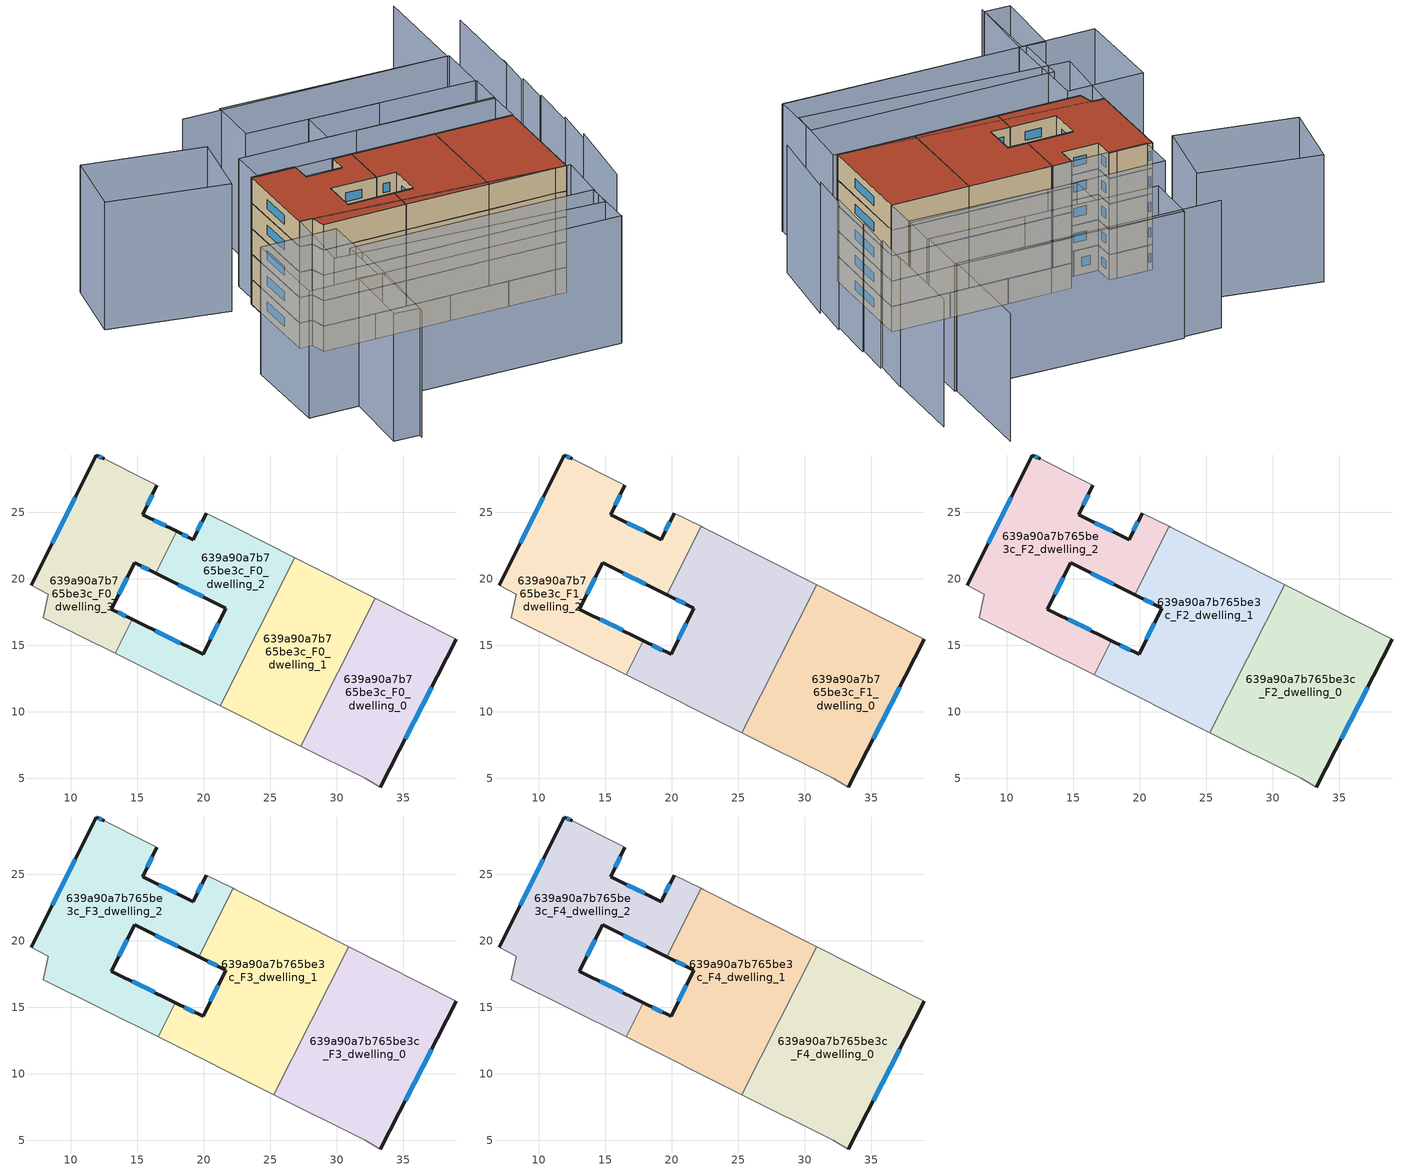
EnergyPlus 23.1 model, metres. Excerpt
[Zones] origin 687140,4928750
639a90a7b765be3c_F0_dwelling_0
 floor ground (EU_floor_Construction): 33.27,4.34 39,15.47 32.9,18.55 27.3,7.42 32.15,4.99 z0
 wall outside (EU_wall_Construction): 39,15.47 33.27,4.34 z0:3
 wall adiabatic (EU_wall_Construction): 32.9,18.55 39,15.47 / 33.27,4.34 32.15,4.99 27.3,7.42 z0:3
 wall to 639a90a7b765be3c_F0_dwelling_1 (EU_wall_Construction): 27.3,7.42 32.9,18.55 z0:3
 window (EU_Window_Construction): 37.14,11.85 35.14,7.96 z0.98:2.02
639a90a7b765be3c_F0_dwelling_1
 floor ground (EU_floor_Construction): 27.3,7.42 32.9,18.55 26.86,21.6 21.25,10.44 z0
 wall adiabatic (EU_wall_Construction): 27.3,7.42 21.25,10.44 / 26.86,21.6 32.9,18.55 z0:3
 wall to 639a90a7b765be3c_F0_dwelling_2 (EU_wall_Construction): 21.25,10.44 26.86,21.6 z0:3
639a90a7b765be3c_F0_dwelling_2
 floor ground (EU_floor_Construction): 21.25,10.44 26.86,21.6 22.32,23.89 20.18,24.94 19.2,22.95 17.96,23.57 16.37,20.41 21.66,17.78 19.94,14.31 14.63,16.94 13.34,14.39 z0
 wall outside (EU_wall_Construction): 17.96,23.57 19.2,22.95 20.18,24.94 / 14.63,16.94 19.94,14.31 21.66,17.78 16.37,20.41 z0:3
 wall adiabatic (EU_wall_Construction): 20.18,24.94 22.32,23.89 26.86,21.6 / 21.25,10.44 13.34,14.39 z0:3
 wall to 639a90a7b765be3c_F0_dwelling_3 (EU_wall_Construction): 16.37,20.41 17.96,23.57 / 13.34,14.39 14.63,16.94 z0:3
 window (EU_Window_Construction): 20.5,15.44 21.1,16.65 / 19.94,18.64 18.09,19.56 / 18.36,23.37 18.8,23.15 / 19.52,23.6 19.86,24.29 / 16.36,16.09 18.21,15.17 z0.98:2.02
639a90a7b765be3c_F0_dwelling_3
 floor ground (EU_floor_Construction): 14.63,16.94 13.05,17.72 14.8,21.19 16.37,20.41 17.96,23.57 15.39,24.83 16.47,27.03 15.69,27.41 12.5,29.01 11.92,29.31 7.01,19.5 8.29,18.83 7.94,17.09 13.34,14.39 z0
 wall outside (EU_wall_Construction): 7.01,19.5 11.92,29.31 12.5,29.01 / 16.47,27.03 15.39,24.83 17.96,23.57 / 16.37,20.41 14.8,21.19 13.05,17.72 14.63,16.94 z0:3
 wall adiabatic (EU_wall_Construction): 12.5,29.01 15.69,27.41 16.47,27.03 / 13.34,14.39 7.94,17.09 8.29,18.83 7.01,19.5 z0:3
 window (EU_Window_Construction): 8.61,22.69 10.33,26.12 / 12.11,29.21 12.32,29.11 / 16.12,26.32 15.75,25.55 / 16.23,24.42 17.13,23.98 / 15.86,20.67 15.31,20.94 / 14.23,20.06 13.62,18.85 / 13.57,17.47 14.12,17.2 z0.98:2.02
639a90a7b765be3c_F1_dwelling_0
 floor to 639a90a7b765be3c_F0_dwelling_0 (EU_floor_Construction): 33.27,4.34 39,15.47 32.9,18.55 27.3,7.42 32.15,4.99 z3
 floor to 639a90a7b765be3c_F0_dwelling_1 (EU_floor_Construction): 27.3,7.42 32.9,18.55 30.89,19.57 25.28,8.43 z3
 wall outside (EU_wall_Construction): 39,15.47 33.27,4.34 z3:6
 wall adiabatic (EU_wall_Construction): 30.89,19.57 39,15.47 / 33.27,4.34 32.15,4.99 25.28,8.43 z3:6
 wall to 639a90a7b765be3c_F1_dwelling_1 (EU_wall_Construction): 25.28,8.43 30.89,19.57 z3:6
 window (EU_Window_Construction): 37.14,11.85 35.14,7.96 z3.98:5.02
639a90a7b765be3c_F1_dwelling_1
 floor to 639a90a7b765be3c_F0_dwelling_1 (EU_floor_Construction): 25.28,8.43 30.89,19.57 26.86,21.6 21.25,10.44 z3
 floor to 639a90a7b765be3c_F0_dwelling_2 (EU_floor_Construction): 21.25,10.44 26.86,21.6 22.32,23.89 22.21,23.95 19.62,18.8 21.66,17.78 19.94,14.31 17.87,15.34 16.58,12.77 z3
 wall outside (EU_wall_Construction): 17.87,15.34 19.94,14.31 21.66,17.78 19.61,18.8 z3:6
 wall adiabatic (EU_wall_Construction): 22.21,23.95 22.32,23.89 30.89,19.57 / 25.28,8.43 16.58,12.77 z3:6
 wall to 639a90a7b765be3c_F1_dwelling_2 (EU_wall_Construction): 19.61,18.8 22.21,23.95 / 16.58,12.77 17.87,15.34 z3:6
 window (EU_Window_Construction): 20.5,15.44 21.1,16.65 / 21,18.11 20.28,18.47 / 18.55,15 19.27,14.65 z3.98:5.02
639a90a7b765be3c_F1_dwelling_2
 floor to 639a90a7b765be3c_F0_dwelling_2 (EU_floor_Construction): 16.58,12.77 17.87,15.34 14.63,16.94 13.34,14.39 z3; 19.62,18.8 22.21,23.95 20.18,24.94 19.2,22.95 17.96,23.57 16.37,20.41 z3
 floor to 639a90a7b765be3c_F0_dwelling_3 (EU_floor_Construction): 14.63,16.94 13.05,17.72 14.8,21.19 16.37,20.41 17.96,23.57 15.39,24.83 16.47,27.03 15.69,27.41 12.5,29.01 11.92,29.31 7.01,19.5 8.29,18.83 7.94,17.09 13.34,14.39 z3
 wall outside (EU_wall_Construction): 7.01,19.5 11.92,29.31 12.5,29.01 / 16.47,27.03 15.39,24.83 19.2,22.95 20.18,24.94 / 19.61,18.8 14.8,21.19 13.05,17.72 17.87,15.34 z3:6
 wall adiabatic (EU_wall_Construction): 12.5,29.01 15.69,27.41 16.47,27.03 / 20.18,24.94 22.21,23.95 / 16.58,12.77 7.94,17.09 8.29,18.83 7.01,19.5 z3:6
 window (EU_Window_Construction): 8.61,22.69 10.33,26.12 / 12.11,29.21 12.32,29.11 / 16.12,26.32 15.75,25.55 / 16.63,24.22 17.96,23.56 / 19.52,23.6 19.86,24.29 / 18.05,19.58 16.37,20.41 / 14.23,20.06 13.62,18.85 / 14.62,16.95 16.31,16.11 z3.98:5.02
639a90a7b765be3c_F2_dwelling_0
 floor to 639a90a7b765be3c_F1_dwelling_0 (EU_floor_Construction): 33.27,4.34 39,15.47 30.89,19.57 25.28,8.43 32.15,4.99 z6
 wall outside (EU_wall_Construction): 39,15.47 33.27,4.34 z6:9
 wall adiabatic (EU_wall_Construction): 30.89,19.57 39,15.47 / 33.27,4.34 32.15,4.99 25.28,8.43 z6:9
 wall to 639a90a7b765be3c_F2_dwelling_1 (EU_wall_Construction): 25.28,8.43 30.89,19.57 z6:9
 window (EU_Window_Construction): 37.14,11.85 35.14,7.96 z6.98:8.02
639a90a7b765be3c_F2_dwelling_1
 floor to 639a90a7b765be3c_F1_dwelling_1 (EU_floor_Construction): 25.28,8.43 30.89,19.57 22.32,23.89 22.21,23.95 19.61,18.8 21.66,17.78 19.94,14.31 17.87,15.34 16.58,12.77 z6
 wall outside (EU_wall_Construction): 17.87,15.34 19.94,14.31 21.66,17.78 19.61,18.8 z6:9
 wall adiabatic (EU_wall_Construction): 22.21,23.95 22.32,23.89 30.89,19.57 / 25.28,8.43 16.58,12.77 z6:9
 wall to 639a90a7b765be3c_F2_dwelling_2 (EU_wall_Construction): 19.61,18.8 22.21,23.95 / 16.58,12.77 17.87,15.34 z6:9
 window (EU_Window_Construction): 20.5,15.44 21.1,16.65 / 21,18.11 20.28,18.47 / 18.55,15 19.27,14.65 z6.98:8.02
639a90a7b765be3c_F2_dwelling_2
 floor to 639a90a7b765be3c_F1_dwelling_2 (EU_floor_Construction): 17.87,15.34 13.05,17.72 14.8,21.19 19.61,18.8 22.21,23.95 20.18,24.94 19.2,22.95 15.39,24.83 16.47,27.03 15.69,27.41 12.5,29.01 11.92,29.31 7.01,19.5 8.29,18.83 7.94,17.09 16.58,12.77 z6
 wall outside (EU_wall_Construction): 7.01,19.5 11.92,29.31 12.5,29.01 / 16.47,27.03 15.39,24.83 19.2,22.95 20.18,24.94 / 19.61,18.8 14.8,21.19 13.05,17.72 17.87,15.34 z6:9
 wall adiabatic (EU_wall_Construction): 12.5,29.01 15.69,27.41 16.47,27.03 / 20.18,24.94 22.21,23.95 / 16.58,12.77 7.94,17.09 8.29,18.83 7.01,19.5 z6:9
 window (EU_Window_Construction): 8.61,22.69 10.33,26.12 / 12.11,29.21 12.32,29.11 / 16.12,26.32 15.75,25.55 / 16.63,24.22 17.96,23.56 / 19.52,23.6 19.86,24.29 / 18.05,19.58 16.37,20.41 / 14.23,20.06 13.62,18.85 / 14.62,16.95 16.31,16.11 z6.98:8.02
639a90a7b765be3c_F3_dwelling_0
 floor to 639a90a7b765be3c_F2_dwelling_0 (EU_floor_Construction): 33.27,4.34 39,15.47 30.89,19.57 25.28,8.43 32.15,4.99 z9
 wall outside (EU_wall_Construction): 39,15.47 33.27,4.34 z9:12
 wall adiabatic (EU_wall_Construction): 30.89,19.57 39,15.47 / 33.27,4.34 32.15,4.99 25.28,8.43 z9:12
 wall to 639a90a7b765be3c_F3_dwelling_1 (EU_wall_Construction): 25.28,8.43 30.89,19.57 z9:12
 window (EU_Window_Construction): 37.14,11.85 35.14,7.96 z9.98:11.02
639a90a7b765be3c_F3_dwelling_1
 floor to 639a90a7b765be3c_F2_dwelling_1 (EU_floor_Construction): 25.28,8.43 30.89,19.57 22.32,23.89 22.21,23.95 19.61,18.8 21.66,17.78 19.94,14.31 17.87,15.34 16.58,12.77 z9
 wall outside (EU_wall_Construction): 17.87,15.34 19.94,14.31 21.66,17.78 19.61,18.8 z9:12
 wall adiabatic (EU_wall_Construction): 22.21,23.95 22.32,23.89 30.89,19.57 / 25.28,8.43 16.58,12.77 z9:12
 wall to 639a90a7b765be3c_F3_dwelling_2 (EU_wall_Construction): 19.61,18.8 22.21,23.95 / 16.58,12.77 17.87,15.34 z9:12
 window (EU_Window_Construction): 20.5,15.44 21.1,16.65 / 21,18.11 20.28,18.47 / 18.55,15 19.27,14.65 z9.98:11.02
639a90a7b765be3c_F3_dwelling_2
 floor to 639a90a7b765be3c_F2_dwelling_2 (EU_floor_Construction): 17.87,15.34 13.05,17.72 14.8,21.19 19.61,18.8 22.21,23.95 20.18,24.94 19.2,22.95 15.39,24.83 16.47,27.03 15.69,27.41 12.5,29.01 11.92,29.31 7.01,19.5 8.29,18.83 7.94,17.09 16.58,12.77 z9
 wall outside (EU_wall_Construction): 7.01,19.5 11.92,29.31 12.5,29.01 / 16.47,27.03 15.39,24.83 19.2,22.95 20.18,24.94 / 19.61,18.8 14.8,21.19 13.05,17.72 17.87,15.34 z9:12
 wall adiabatic (EU_wall_Construction): 12.5,29.01 15.69,27.41 16.47,27.03 / 20.18,24.94 22.21,23.95 / 16.58,12.77 7.94,17.09 8.29,18.83 7.01,19.5 z9:12
 window (EU_Window_Construction): 8.61,22.69 10.33,26.12 / 12.11,29.21 12.32,29.11 / 16.12,26.32 15.75,25.55 / 16.63,24.22 17.96,23.56 / 19.52,23.6 19.86,24.29 / 18.05,19.58 16.37,20.41 / 14.23,20.06 13.62,18.85 / 14.62,16.95 16.31,16.11 z9.98:11.02
639a90a7b765be3c_F4_dwelling_0
 floor to 639a90a7b765be3c_F3_dwelling_0 (EU_floor_Construction): 33.27,4.34 39,15.47 30.89,19.57 25.28,8.43 32.15,4.99 z12
 wall outside (EU_wall_Construction): 39,15.47 33.27,4.34 z12:15
 wall adiabatic (EU_wall_Construction): 30.89,19.57 39,15.47 / 33.27,4.34 32.15,4.99 25.28,8.43 z12:15
 wall to 639a90a7b765be3c_F4_dwelling_1 (EU_wall_Construction): 25.28,8.43 30.89,19.57 z12:15
 window (EU_Window_Construction): 37.14,11.85 35.14,7.96 z12.98:14.02
 roof outside (EU_roof_Construction): 39,15.47 33.27,4.34 32.15,4.99 25.28,8.43 30.89,19.57 z15
639a90a7b765be3c_F4_dwelling_1
 floor to 639a90a7b765be3c_F3_dwelling_1 (EU_floor_Construction): 25.28,8.43 30.89,19.57 22.32,23.89 22.21,23.95 19.61,18.8 21.66,17.78 19.94,14.31 17.87,15.34 16.58,12.77 z12
 wall outside (EU_wall_Construction): 17.87,15.34 19.94,14.31 21.66,17.78 19.61,18.8 z12:15
 wall adiabatic (EU_wall_Construction): 22.21,23.95 22.32,23.89 30.89,19.57 / 25.28,8.43 16.58,12.77 z12:15
 wall to 639a90a7b765be3c_F4_dwelling_2 (EU_wall_Construction): 19.61,18.8 22.21,23.95 / 16.58,12.77 17.87,15.34 z12:15
 window (EU_Window_Construction): 20.5,15.44 21.1,16.65 / 21,18.11 20.28,18.47 / 18.55,15 19.27,14.65 z12.98:14.02
 roof outside (EU_roof_Construction): 30.89,19.57 25.28,8.43 16.58,12.77 17.87,15.34 19.94,14.31 21.66,17.78 19.61,18.8 22.21,23.95 22.32,23.89 z15
639a90a7b765be3c_F4_dwelling_2
 floor to 639a90a7b765be3c_F3_dwelling_2 (EU_floor_Construction): 17.87,15.34 13.05,17.72 14.8,21.19 19.61,18.8 22.21,23.95 20.18,24.94 19.2,22.95 15.39,24.83 16.47,27.03 15.69,27.41 12.5,29.01 11.92,29.31 7.01,19.5 8.29,18.83 7.94,17.09 16.58,12.77 z12
 wall outside (EU_wall_Construction): 7.01,19.5 11.92,29.31 12.5,29.01 / 16.47,27.03 15.39,24.83 19.2,22.95 20.18,24.94 / 19.61,18.8 14.8,21.19 13.05,17.72 17.87,15.34 z12:15
 wall adiabatic (EU_wall_Construction): 12.5,29.01 15.69,27.41 16.47,27.03 / 20.18,24.94 22.21,23.95 / 16.58,12.77 7.94,17.09 8.29,18.83 7.01,19.5 z12:15
 window (EU_Window_Construction): 8.61,22.69 10.33,26.12 / 12.11,29.21 12.32,29.11 / 16.12,26.32 15.75,25.55 / 16.63,24.22 17.96,23.56 / 19.52,23.6 19.86,24.29 / 18.05,19.58 16.37,20.41 / 14.23,20.06 13.62,18.85 / 14.62,16.95 16.31,16.11 z12.98:14.02
 roof outside (EU_roof_Construction): 20.18,24.94 22.21,23.95 19.61,18.8 14.8,21.19 13.05,17.72 17.87,15.34 16.58,12.77 7.94,17.09 8.29,18.83 7.01,19.5 11.92,29.31 12.5,29.01 15.69,27.41 16.47,27.03 15.39,24.83 19.2,22.95 z15
shading: 34.81,-0.99 39.95,7.01 / -1.25,-2.22 2.89,5.91 / 2.89,5.91 27.77,-6.75 / 39.29,6.56 41.77,10.71 / 41.33,10.39 44.2,15.56 / 44.02,15.64 46.07,19.25 / 45.89,19.36 48.1,23.25 / 47.68,22.57 52.56,32.08 / 51.04,39.55 45.38,28.51 / 45.38,28.51 18,42.55 / 3.14,5.78 -1.02,-1.77 / -1.02,-1.77 -3.64,-0.32 / -3.64,-0.32 0.52,7.23 / 0.52,7.23 3.14,5.78 / 27.71,-6.76 2.43,6.15 / 2.43,6.15 5.36,11.88 / 5.36,11.88 30.64,-1.02 / 30.64,-1.02 27.71,-6.76 / 7.05,19.56 33.68,4.1 / 33.68,4.1 29.21,-3.61 / 29.21,-3.61 2.57,11.84 / 2.57,11.84 7.05,19.56 / -4.76,9.7 0.08,19.47 / 0.08,19.47 7.99,15.55 / 7.99,15.55 3.14,5.78 / 3.14,5.78 -4.76,9.7 / 39.03,15.46 12.44,28.88 / 12.44,28.88 14.39,32.74 / 14.39,32.74 40.98,19.32 / 40.98,19.32 39.03,15.46 / 25.71,31.98 42.88,22.88 / 42.88,22.88 40.84,19.03 / 40.84,19.03 23.67,28.13 / 23.67,28.13 25.71,31.98 / 42.73,22.96 19.27,35.4 / 19.27,35.4 22.15,40.83 / 22.15,40.83 45.61,28.39 / 45.61,28.39 42.73,22.96 / 9.52,30.1 -1.53,38.36 / -1.53,38.36 3.61,45.24 / 3.61,45.24 14.67,36.98 / 14.67,36.98 9.52,30.1 z0:15
[Building]
EU S2 Campaign: North Axis=0; Terrain=City; Solar Distribution=FullExterior
[Site:Location]
Bologna: Latitude=44.5; Longitude=11.25; Time Zone=1; Elevation=37
[SizingPeriod:WeatherFileDays]
AnnualSizingPeriod: Begin Month=1; Begin Day of Month=1; End Month=12; End Day of Month=31; Day of Week for Start Day=Monday; Use Weather File Daylight Saving Period=No; Use Weather File Rain and Snow Indicators=No
[MATERIAL]
EU_InternalMass_Material: Roughness=MediumRough; Thickness=0.1; Conductivity=1; Density=1800; Specific Heat=900; Thermal Absorptance=0.9; Solar Absorptance=0.7; Visible Absorptance=0.7
[MATERIAL:NOMASS] Roughness=MediumRough; Thermal Absorptance=0.9; Solar Absorptance=0.7; Visible Absorptance=0.7
Name | Thermal Resistance
EU_wall_NoMass | 0.905828
EU_roof_NoMass | 0.37593
EU_floor_NoMass | 0.67114
[WINDOWMATERIAL:SIMPLEGLAZINGSYSTEM]
EU_Window_SimpleGlazing: UFactor=4.52486; Solar Heat Gain Coefficient=0.85; Visible Transmittance=0.85
[CONSTRUCTION]
EU_wall_Construction: EU_wall_NoMass
EU_roof_Construction: EU_roof_NoMass
EU_floor_Construction: EU_floor_NoMass
EU_InternalMass_Construction: EU_InternalMass_Material
EU_Window_Construction: EU_Window_SimpleGlazing
[ZONE] Type=1; Multiplier=1; Ceiling Height=autocalculate; Floor Area=autocalculate; Part of Total Floor Area=Yes
Name | Volume
639a90a7b765be3c_F0_dwelling_0 | 253.326
639a90a7b765be3c_F1_dwelling_0 | 337.745
639a90a7b765be3c_F2_dwelling_0; 639a90a7b765be3c_F3_dwelling_0; 639a90a7b765be3c_F4_dwelling_0 | 337.754
639a90a7b765be3c_F0_dwelling_1 | 253.271
639a90a7b765be3c_F1_dwelling_1 | 337.712
639a90a7b765be3c_F2_dwelling_1; 639a90a7b765be3c_F3_dwelling_1; 639a90a7b765be3c_F4_dwelling_1 | 337.718
639a90a7b765be3c_F0_dwelling_2 | 253.324
639a90a7b765be3c_F1_dwelling_2 | 337.746
639a90a7b765be3c_F2_dwelling_2; 639a90a7b765be3c_F3_dwelling_2; 639a90a7b765be3c_F4_dwelling_2 | 337.753
639a90a7b765be3c_F0_dwelling_3 | 253.29
[INTERNALMASS] Construction=EU_InternalMass_Construction
Name | Zone or ZoneList | Surface Area
639a90a7b765be3c_F0_dwelling_0_EU_InternalMass | 639a90a7b765be3c_F0_dwelling_0 | 84.4426
639a90a7b765be3c_F0_dwelling_1_EU_InternalMass | 639a90a7b765be3c_F0_dwelling_1 | 84.4237
639a90a7b765be3c_F0_dwelling_2_EU_InternalMass | 639a90a7b765be3c_F0_dwelling_2 | 84.4418
639a90a7b765be3c_F0_dwelling_3_EU_InternalMass | 639a90a7b765be3c_F0_dwelling_3 | 84.4303
639a90a7b765be3c_F1_dwelling_0_EU_InternalMass | 639a90a7b765be3c_F1_dwelling_0 | 112.585
639a90a7b765be3c_F1_dwelling_1_EU_InternalMass | 639a90a7b765be3c_F1_dwelling_1 | 112.572
639a90a7b765be3c_F1_dwelling_2_EU_InternalMass | 639a90a7b765be3c_F1_dwelling_2 | 112.585
639a90a7b765be3c_F2_dwelling_0_EU_InternalMass | 639a90a7b765be3c_F2_dwelling_0 | 112.585
639a90a7b765be3c_F2_dwelling_1_EU_InternalMass | 639a90a7b765be3c_F2_dwelling_1 | 112.572
639a90a7b765be3c_F2_dwelling_2_EU_InternalMass | 639a90a7b765be3c_F2_dwelling_2 | 112.585
639a90a7b765be3c_F3_dwelling_0_EU_InternalMass | 639a90a7b765be3c_F3_dwelling_0 | 112.585
639a90a7b765be3c_F3_dwelling_1_EU_InternalMass | 639a90a7b765be3c_F3_dwelling_1 | 112.572
639a90a7b765be3c_F3_dwelling_2_EU_InternalMass | 639a90a7b765be3c_F3_dwelling_2 | 112.585
639a90a7b765be3c_F4_dwelling_0_EU_InternalMass | 639a90a7b765be3c_F4_dwelling_0 | 112.585
639a90a7b765be3c_F4_dwelling_1_EU_InternalMass | 639a90a7b765be3c_F4_dwelling_1 | 112.572
639a90a7b765be3c_F4_dwelling_2_EU_InternalMass | 639a90a7b765be3c_F4_dwelling_2 | 112.585
[OTHEREQUIPMENT] Fuel Type=Electricity; Design Level Calculation Method=Watts/Area; Power per Zone Floor Area=1; Fraction Latent=0; Fraction Radiant=0; Fraction Lost=0; Carbon Dioxide Generation Rate=0; EndUse Subcategory=EU_Step8_InternalGains
Name | Zone or ZoneList or Space or SpaceList | Schedule
EU_Step8_InternalGain_639a90a7b765be3c_F0_dwelling_0_f000 | 639a90a7b765be3c_F0_dwelling_0 | EU_Step8_GainSchedule_639a90a7b765be3c_F0_dwelling_0_f000
EU_Step8_InternalGain_639a90a7b765be3c_F0_dwelling_1_f000 | 639a90a7b765be3c_F0_dwelling_1 | EU_Step8_GainSchedule_639a90a7b765be3c_F0_dwelling_1_f000
EU_Step8_InternalGain_639a90a7b765be3c_F0_dwelling_2_f000 | 639a90a7b765be3c_F0_dwelling_2 | EU_Step8_GainSchedule_639a90a7b765be3c_F0_dwelling_2_f000
EU_Step8_InternalGain_639a90a7b765be3c_F0_dwelling_3_f000 | 639a90a7b765be3c_F0_dwelling_3 | EU_Step8_GainSchedule_639a90a7b765be3c_F0_dwelling_3_f000
EU_Step8_InternalGain_639a90a7b765be3c_F1_dwelling_0_f000 | 639a90a7b765be3c_F1_dwelling_0 | EU_Step8_GainSchedule_639a90a7b765be3c_F1_dwelling_0_f000
EU_Step8_InternalGain_639a90a7b765be3c_F1_dwelling_1_f000 | 639a90a7b765be3c_F1_dwelling_1 | EU_Step8_GainSchedule_639a90a7b765be3c_F1_dwelling_1_f000
EU_Step8_InternalGain_639a90a7b765be3c_F1_dwelling_2_f000 | 639a90a7b765be3c_F1_dwelling_2 | EU_Step8_GainSchedule_639a90a7b765be3c_F1_dwelling_2_f000
EU_Step8_InternalGain_639a90a7b765be3c_F2_dwelling_0_f000 | 639a90a7b765be3c_F2_dwelling_0 | EU_Step8_GainSchedule_639a90a7b765be3c_F2_dwelling_0_f000
EU_Step8_InternalGain_639a90a7b765be3c_F2_dwelling_1_f000 | 639a90a7b765be3c_F2_dwelling_1 | EU_Step8_GainSchedule_639a90a7b765be3c_F2_dwelling_1_f000
EU_Step8_InternalGain_639a90a7b765be3c_F2_dwelling_2_f000 | 639a90a7b765be3c_F2_dwelling_2 | EU_Step8_GainSchedule_639a90a7b765be3c_F2_dwelling_2_f000
EU_Step8_InternalGain_639a90a7b765be3c_F3_dwelling_0_f000 | 639a90a7b765be3c_F3_dwelling_0 | EU_Step8_GainSchedule_639a90a7b765be3c_F3_dwelling_0_f000
EU_Step8_InternalGain_639a90a7b765be3c_F3_dwelling_1_f000 | 639a90a7b765be3c_F3_dwelling_1 | EU_Step8_GainSchedule_639a90a7b765be3c_F3_dwelling_1_f000
EU_Step8_InternalGain_639a90a7b765be3c_F3_dwelling_2_f000 | 639a90a7b765be3c_F3_dwelling_2 | EU_Step8_GainSchedule_639a90a7b765be3c_F3_dwelling_2_f000
EU_Step8_InternalGain_639a90a7b765be3c_F4_dwelling_0_f000 | 639a90a7b765be3c_F4_dwelling_0 | EU_Step8_GainSchedule_639a90a7b765be3c_F4_dwelling_0_f000
EU_Step8_InternalGain_639a90a7b765be3c_F4_dwelling_1_f000 | 639a90a7b765be3c_F4_dwelling_1 | EU_Step8_GainSchedule_639a90a7b765be3c_F4_dwelling_1_f000
EU_Step8_InternalGain_639a90a7b765be3c_F4_dwelling_2_f000 | 639a90a7b765be3c_F4_dwelling_2 | EU_Step8_GainSchedule_639a90a7b765be3c_F4_dwelling_2_f000
[ZONEVENTILATION:DESIGNFLOWRATE] Schedule=EU_AlwaysOn; Design Flow Rate Calculation Method=AirChanges/Hour; Air Changes per Hour=0.73129; Ventilation Type=Natural; Fan Pressure Rise=0; Fan Total Efficiency=1; Constant Term Coefficient=1; Temperature Term Coefficient=0; Velocity Term Coefficient=0; Velocity Squared Term Coefficient=0; Minimum Indoor Temperature=-100; Maximum Indoor Temperature=100; Delta Temperature=-100; Minimum Outdoor Temperature=-100; Maximum Outdoor Temperature=100; Maximum Wind Speed=40
Name | Zone or ZoneList or Space or SpaceList
EU_ConstantAir_639a90a7b765be3c_F0_dwelling_0 | 639a90a7b765be3c_F0_dwelling_0
EU_ConstantAir_639a90a7b765be3c_F0_dwelling_1 | 639a90a7b765be3c_F0_dwelling_1
EU_ConstantAir_639a90a7b765be3c_F0_dwelling_2 | 639a90a7b765be3c_F0_dwelling_2
EU_ConstantAir_639a90a7b765be3c_F0_dwelling_3 | 639a90a7b765be3c_F0_dwelling_3
EU_ConstantAir_639a90a7b765be3c_F1_dwelling_0 | 639a90a7b765be3c_F1_dwelling_0
EU_ConstantAir_639a90a7b765be3c_F1_dwelling_1 | 639a90a7b765be3c_F1_dwelling_1
EU_ConstantAir_639a90a7b765be3c_F1_dwelling_2 | 639a90a7b765be3c_F1_dwelling_2
EU_ConstantAir_639a90a7b765be3c_F2_dwelling_0 | 639a90a7b765be3c_F2_dwelling_0
EU_ConstantAir_639a90a7b765be3c_F2_dwelling_1 | 639a90a7b765be3c_F2_dwelling_1
EU_ConstantAir_639a90a7b765be3c_F2_dwelling_2 | 639a90a7b765be3c_F2_dwelling_2
EU_ConstantAir_639a90a7b765be3c_F3_dwelling_0 | 639a90a7b765be3c_F3_dwelling_0
EU_ConstantAir_639a90a7b765be3c_F3_dwelling_1 | 639a90a7b765be3c_F3_dwelling_1
EU_ConstantAir_639a90a7b765be3c_F3_dwelling_2 | 639a90a7b765be3c_F3_dwelling_2
EU_ConstantAir_639a90a7b765be3c_F4_dwelling_0 | 639a90a7b765be3c_F4_dwelling_0
EU_ConstantAir_639a90a7b765be3c_F4_dwelling_1 | 639a90a7b765be3c_F4_dwelling_1
EU_ConstantAir_639a90a7b765be3c_F4_dwelling_2 | 639a90a7b765be3c_F4_dwelling_2
[HVACTEMPLATE:THERMOSTAT] Constant Heating Setpoint=20; Constant Cooling Setpoint=50
EU_HeatOnly_639a90a7b765be3c_F0_dwelling_0; EU_HeatOnly_639a90a7b765be3c_F0_dwelling_1; EU_HeatOnly_639a90a7b765be3c_F0_dwelling_2; EU_HeatOnly_639a90a7b765be3c_F0_dwelling_3; EU_HeatOnly_639a90a7b765be3c_F1_dwelling_0; EU_HeatOnly_639a90a7b765be3c_F1_dwelling_1; EU_HeatOnly_639a90a7b765be3c_F1_dwelling_2; EU_HeatOnly_639a90a7b765be3c_F2_dwelling_0; EU_HeatOnly_639a90a7b765be3c_F2_dwelling_1; EU_HeatOnly_639a90a7b765be3c_F2_dwelling_2; EU_HeatOnly_639a90a7b765be3c_F3_dwelling_0; EU_HeatOnly_639a90a7b765be3c_F3_dwelling_1; EU_HeatOnly_639a90a7b765be3c_F3_dwelling_2; EU_HeatOnly_639a90a7b765be3c_F4_dwelling_0; EU_HeatOnly_639a90a7b765be3c_F4_dwelling_1; EU_HeatOnly_639a90a7b765be3c_F4_dwelling_2
[HVACTEMPLATE:ZONE:IDEALLOADSAIRSYSTEM] System Availability Schedule=EU_AlwaysOn; Maximum Heating Supply Air Temperature=50; Minimum Cooling Supply Air Temperature=13; Maximum Heating Supply Air Humidity Ratio=0.0156; Minimum Cooling Supply Air Humidity Ratio=0.0077; Heating Limit=NoLimit; Cooling Limit=NoLimit; Heating Availability Schedule=EU_AlwaysOn; Cooling Availability Schedule=EU_CoolingOff; Dehumidification Control Type=ConstantSensibleHeatRatio; Cooling Sensible Heat Ratio=0.7; Dehumidification Setpoint=60; Humidification Control Type=None; Humidification Setpoint=30; Outdoor Air Method=None; Outdoor Air Flow Rate per Person=0.00944; Outdoor Air Flow Rate per Zone Floor Area=0; Outdoor Air Flow Rate per Zone=0; Demand Controlled Ventilation Type=None; Outdoor Air Economizer Type=NoEconomizer; Heat Recovery Type=None; Sensible Heat Recovery Effectiveness=0.7; Latent Heat Recovery Effectiveness=0.65
Name | Template Thermostat
639a90a7b765be3c_F0_dwelling_0 | EU_HeatOnly_639a90a7b765be3c_F0_dwelling_0
639a90a7b765be3c_F0_dwelling_1 | EU_HeatOnly_639a90a7b765be3c_F0_dwelling_1
639a90a7b765be3c_F0_dwelling_2 | EU_HeatOnly_639a90a7b765be3c_F0_dwelling_2
639a90a7b765be3c_F0_dwelling_3 | EU_HeatOnly_639a90a7b765be3c_F0_dwelling_3
639a90a7b765be3c_F1_dwelling_0 | EU_HeatOnly_639a90a7b765be3c_F1_dwelling_0
639a90a7b765be3c_F1_dwelling_1 | EU_HeatOnly_639a90a7b765be3c_F1_dwelling_1
639a90a7b765be3c_F1_dwelling_2 | EU_HeatOnly_639a90a7b765be3c_F1_dwelling_2
639a90a7b765be3c_F2_dwelling_0 | EU_HeatOnly_639a90a7b765be3c_F2_dwelling_0
639a90a7b765be3c_F2_dwelling_1 | EU_HeatOnly_639a90a7b765be3c_F2_dwelling_1
639a90a7b765be3c_F2_dwelling_2 | EU_HeatOnly_639a90a7b765be3c_F2_dwelling_2
639a90a7b765be3c_F3_dwelling_0 | EU_HeatOnly_639a90a7b765be3c_F3_dwelling_0
639a90a7b765be3c_F3_dwelling_1 | EU_HeatOnly_639a90a7b765be3c_F3_dwelling_1
639a90a7b765be3c_F3_dwelling_2 | EU_HeatOnly_639a90a7b765be3c_F3_dwelling_2
639a90a7b765be3c_F4_dwelling_0 | EU_HeatOnly_639a90a7b765be3c_F4_dwelling_0
639a90a7b765be3c_F4_dwelling_1 | EU_HeatOnly_639a90a7b765be3c_F4_dwelling_1
639a90a7b765be3c_F4_dwelling_2 | EU_HeatOnly_639a90a7b765be3c_F4_dwelling_2
[SIZING:ZONE] Zone Cooling Design Supply Air Temperature Input Method=SupplyAirTemperature; Zone Cooling Design Supply Air Temperature=13; Zone Heating Design Supply Air Temperature Input Method=SupplyAirTemperature; Zone Heating Design Supply Air Temperature=50; Zone Cooling Design Supply Air Humidity Ratio=0.008; Zone Heating Design Supply Air Humidity Ratio=0.008; Cooling Design Air Flow Method=DesignDay; Cooling Design Air Flow Rate=0; Cooling Minimum Air Flow per Zone Floor Area=0.000762; Cooling Minimum Air Flow=0; Cooling Minimum Air Flow Fraction=0.2; Heating Design Air Flow Method=DesignDay; Heating Design Air Flow Rate=0; Heating Maximum Air Flow per Zone Floor Area=0.002032; Heating Maximum Air Flow=0.141576; Heating Maximum Air Flow Fraction=0.3; Account for Dedicated Outdoor Air System=No; Dedicated Outdoor Air System Control Strategy=NeutralSupplyAir; Dedicated Outdoor Air Low Setpoint Temperature for Design=autosize; Dedicated Outdoor Air High Setpoint Temperature for Design=autosize; Zone Load Sizing Method=Sensible Load Only No Latent Load; Zone Latent Cooling Design Supply Air Humidity Ratio Input Method=HumidityRatioDifference; Zone Cooling Design Supply Air Humidity Ratio Difference=0.005; Zone Latent Heating Design Supply Air Humidity Ratio Input Method=HumidityRatioDifference; Zone Humidification Design Supply Air Humidity Ratio Difference=0.005
639a90a7b765be3c_F0_dwelling_0; 639a90a7b765be3c_F0_dwelling_1; 639a90a7b765be3c_F0_dwelling_2; 639a90a7b765be3c_F0_dwelling_3; 639a90a7b765be3c_F1_dwelling_0; 639a90a7b765be3c_F1_dwelling_1; 639a90a7b765be3c_F1_dwelling_2; 639a90a7b765be3c_F2_dwelling_0; 639a90a7b765be3c_F2_dwelling_1; 639a90a7b765be3c_F2_dwelling_2; 639a90a7b765be3c_F3_dwelling_0; 639a90a7b765be3c_F3_dwelling_1; 639a90a7b765be3c_F3_dwelling_2; 639a90a7b765be3c_F4_dwelling_0; 639a90a7b765be3c_F4_dwelling_1; 639a90a7b765be3c_F4_dwelling_2
[SCHEDULE:CONSTANT]
Name | Hourly Value
EU_AlwaysOn | 1
EU_CoolingOff | 0
[SCHEDULE:FILE] Column Number=1; Rows to Skip at Top=0; Number of Hours of Data=8760; Column Separator=Comma; Interpolate to Timestep=No; Minutes per Item=60; Adjust Schedule for Daylight Savings=Yes
Name | File
EU_Step8_GainSchedule_639a90a7b765be3c_F0_dwelling_0_f000 | ../../schedules/639a90a7b765be3c/639a90a7b765be3c_F0_dwelling_0_f000_gain.csv
EU_Step8_GainSchedule_639a90a7b765be3c_F0_dwelling_1_f000 | ../../schedules/639a90a7b765be3c/639a90a7b765be3c_F0_dwelling_1_f000_gain.csv
EU_Step8_GainSchedule_639a90a7b765be3c_F0_dwelling_2_f000 | ../../schedules/639a90a7b765be3c/639a90a7b765be3c_F0_dwelling_2_f000_gain.csv
EU_Step8_GainSchedule_639a90a7b765be3c_F0_dwelling_3_f000 | ../../schedules/639a90a7b765be3c/639a90a7b765be3c_F0_dwelling_3_f000_gain.csv
EU_Step8_GainSchedule_639a90a7b765be3c_F1_dwelling_0_f000 | ../../schedules/639a90a7b765be3c/639a90a7b765be3c_F1_dwelling_0_f000_gain.csv
EU_Step8_GainSchedule_639a90a7b765be3c_F1_dwelling_1_f000 | ../../schedules/639a90a7b765be3c/639a90a7b765be3c_F1_dwelling_1_f000_gain.csv
EU_Step8_GainSchedule_639a90a7b765be3c_F1_dwelling_2_f000 | ../../schedules/639a90a7b765be3c/639a90a7b765be3c_F1_dwelling_2_f000_gain.csv
EU_Step8_GainSchedule_639a90a7b765be3c_F2_dwelling_0_f000 | ../../schedules/639a90a7b765be3c/639a90a7b765be3c_F2_dwelling_0_f000_gain.csv
EU_Step8_GainSchedule_639a90a7b765be3c_F2_dwelling_1_f000 | ../../schedules/639a90a7b765be3c/639a90a7b765be3c_F2_dwelling_1_f000_gain.csv
EU_Step8_GainSchedule_639a90a7b765be3c_F2_dwelling_2_f000 | ../../schedules/639a90a7b765be3c/639a90a7b765be3c_F2_dwelling_2_f000_gain.csv
EU_Step8_GainSchedule_639a90a7b765be3c_F3_dwelling_0_f000 | ../../schedules/639a90a7b765be3c/639a90a7b765be3c_F3_dwelling_0_f000_gain.csv
EU_Step8_GainSchedule_639a90a7b765be3c_F3_dwelling_1_f000 | ../../schedules/639a90a7b765be3c/639a90a7b765be3c_F3_dwelling_1_f000_gain.csv
EU_Step8_GainSchedule_639a90a7b765be3c_F3_dwelling_2_f000 | ../../schedules/639a90a7b765be3c/639a90a7b765be3c_F3_dwelling_2_f000_gain.csv
EU_Step8_GainSchedule_639a90a7b765be3c_F4_dwelling_0_f000 | ../../schedules/639a90a7b765be3c/639a90a7b765be3c_F4_dwelling_0_f000_gain.csv
EU_Step8_GainSchedule_639a90a7b765be3c_F4_dwelling_1_f000 | ../../schedules/639a90a7b765be3c/639a90a7b765be3c_F4_dwelling_1_f000_gain.csv
EU_Step8_GainSchedule_639a90a7b765be3c_F4_dwelling_2_f000 | ../../schedules/639a90a7b765be3c/639a90a7b765be3c_F4_dwelling_2_f000_gain.csv
